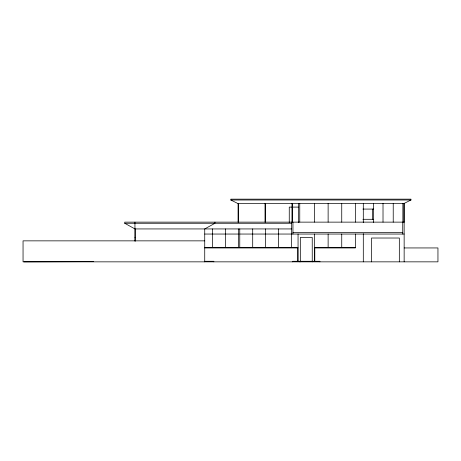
<?xml version="1.0" encoding="UTF-8"?>
<svg xmlns="http://www.w3.org/2000/svg" width="461" height="461" viewBox="0 0 461 461"><rect width="100%" height="100%" fill="white"/><g stroke="black" fill="none" stroke-linecap="round" stroke-linejoin="round"><path stroke-width="0.69" d="M404.147 203.41L410.958 200.005L410.958 199.152L230.828 199.152L230.828 200.005L237.634 203.41L404.147 203.41L404.147 261.848M23.903 261.848L93.6 261.618M230.828 200.005L410.958 200.005M298.342 207.098L289.26 207.098L289.26 222.698M362.911 209.081L373.71 209.081M362.911 219.298L373.71 219.298M404.147 222.133L124.735 222.133L124.735 223.268L134.946 228.938L291.531 228.938M124.735 223.268L291.531 223.268M292.948 232.344L402.73 232.344M204.73 234.044L238.343 234.044M239.76 234.044L404.147 234.044M134.946 237.45L135.655 237.45M204.73 240.855L23.05 240.855L23.05 261.848L437.95 261.848L437.95 247.943L404.147 247.943M204.73 247.661L298.054 247.661M314.511 247.661L355.356 247.661M204.73 247.943L297.771 247.943L297.771 261.278M204.73 261.278L213.806 261.278L213.806 261.848M404.009 203.41L404.009 222.133M402.874 203.41L402.874 222.133M402.73 222.133L402.73 234.044M399.33 261.848L399.33 238.02L371.526 238.02L371.526 261.848M393.227 203.41L393.227 222.133M383.016 203.41L383.016 222.133M373.514 203.41L373.514 222.461M372.361 209.081L372.361 219.298M363.303 203.41L363.303 222.651M363.303 233.692L363.303 261.848M355.356 203.41L355.356 222.133M355.356 234.044L355.356 247.943L314.794 247.943L314.794 261.278M341.739 203.41L341.739 222.133M341.739 234.044L341.739 247.661M328.128 203.41L328.128 222.133M328.128 234.044L328.128 247.661M319.899 261.848L319.899 261.278L292.666 261.278L292.666 261.848M314.511 203.41L314.511 222.133M314.511 234.044L314.511 261.278M312.241 261.848L312.241 237.45L300.324 237.45L300.324 261.848M299.759 203.41L299.759 222.133M299.477 261.278L299.477 261.848M298.342 203.41L298.342 222.698M298.054 234.044L298.054 261.278M292.948 222.133L292.948 234.044M292.51 203.41L292.51 222.133M291.969 203.41L291.969 222.133M291.531 222.133L291.531 247.661M278.588 228.938L278.588 247.661M265.645 228.938L265.645 247.661M265.565 203.41L265.565 222.133M265.023 203.41L265.023 222.133M252.703 228.938L252.703 247.661M239.76 228.938L239.76 247.661M238.614 203.41L238.614 222.133M238.343 228.938L238.343 247.661M238.072 203.41L238.072 222.133M225.4 228.938L225.4 247.661M214.941 222.133L214.941 223.268L204.73 228.938L204.73 261.848M212.458 228.938L212.458 247.661M135.229 228.938L135.229 241.138M134.946 222.133L134.946 241.138"/></g></svg>
